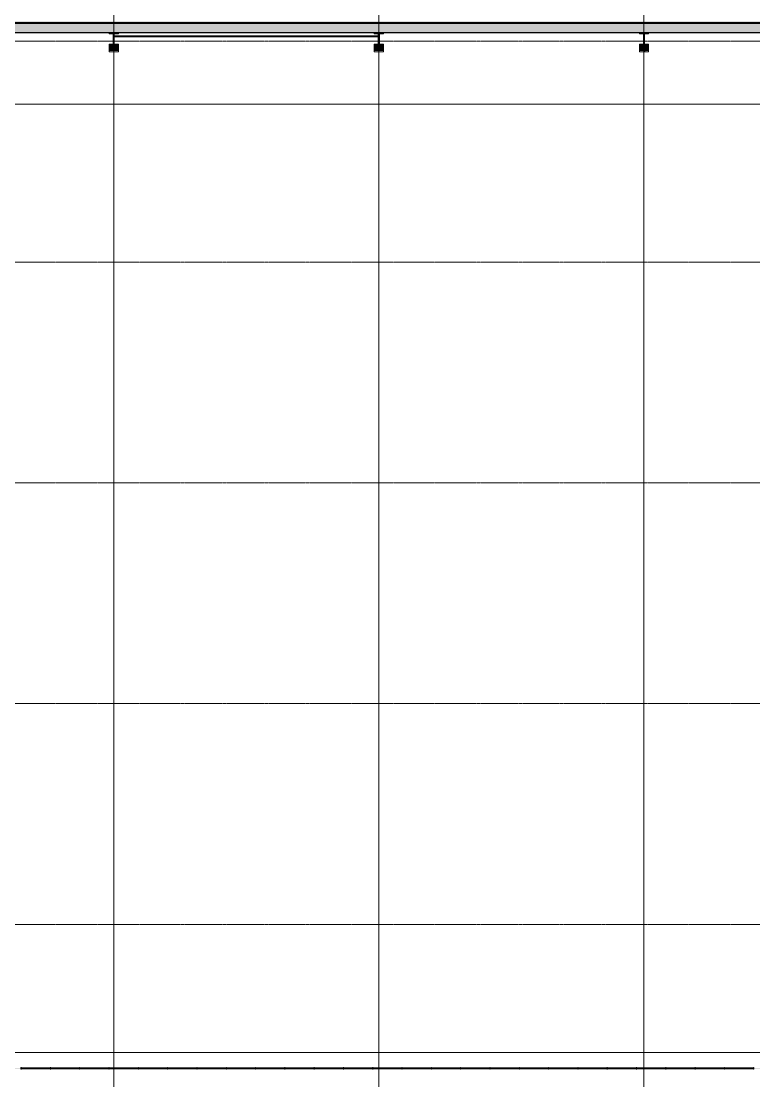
# Model space of a CAD drawing. Header units: inches. Extents: x 21290 to 26948, y -23522 to -20083.
# Drawn here: x 23274 to 24074, y -22280 to -21122 of the extents above; entities that cross this region are included whole.
import ezdxf

# ---------------------------------------------------------------- set-up
doc = ezdxf.new("R2010")
doc.units = ezdxf.units.IN
doc.header["$MEASUREMENT"] = 0
doc.linetypes.add('Grid Line 1_2_', pattern=[0.875, 0.5, -0.125, 0.125, -0.125])
for name, color, linetype, lineweight in [('A-FLOR-HRAL', 11, 'Continuous', 9), ('A-WALL', 113, 'Continuous', 9), ('A-WALL-PATT', 111, 'Continuous', 25), ('G-ANNO-SYMB', 111, 'Continuous', 9), ('S-BEAM', 12, 'Continuous', 9), ('S-GRID', 1, 'Continuous', 9)]:
    doc.layers.add(name, color=color, linetype=linetype, lineweight=lineweight)
pattern_1 = [(225, (23954.39, -22360.053), (19.00703, -19.00703), []), (225, (23954.39, -22388.853), (19.00703, -19.00703), [])]
pattern_2 = [(225, (23664.89, -22360.053), (19.00703, -19.00703), []), (225, (23664.89, -22388.853), (19.00703, -19.00703), [])]
pattern_3 = [(225, (23375.39, -22360.053), (19.00703, -19.00703), []), (225, (23375.39, -22388.853), (19.00703, -19.00703), [])]

# ---------------------------------------------------------------- blocks, each defined once
blk = doc.blocks.new('Railing - 2_ x 1_2_-939656-Roof Low')
at = {"layer": 'A-FLOR-HRAL'}
blk.add_hatch(color=256, dxfattribs=at).paths.add_polyline_path([(1, -0.3), (1, 0.2), (-1, 0.2), (-1, -0.3)], flags=0)
for p, q in [((-1, 0.2), (1, 0.2)), ((-1, -0.3), (-1, 0.2)), ((1, 0.2), (1, -0.3)), ((1, -0.3), (-1, -0.3))]:
    blk.add_line(p, q, dxfattribs=at)
blk = doc.blocks.new('Railing - Railing-939582-Roof Low')
at = {"layer": 'A-FLOR-HRAL'}
h = blk.add_hatch(color=256, dxfattribs=at)
h.paths.add_polyline_path([(23722.1, -22266.6), (23722.1, -22265.6), (23690.6, -22265.6), (23690.6, -22266.6), (23696.8, -22266.6)], flags=0)
h.paths.add_polyline_path([(23242.1, -22266.6), (23242.1, -22265.6), (23233.3, -22265.6), (23233.3, -22266.6)], flags=0)
h.paths.add_polyline_path([(24243.4, -22266.6), (24243.4, -22265.6), (24234.6, -22265.6), (24234.6, -22266.6)], flags=0)
h.paths.add_polyline_path([(23242.6, -22266.6), (23274.1, -22266.6), (23274.1, -22265.6), (23242.6, -22265.6)], flags=0)
h.paths.add_polyline_path([(24234.1, -22266.6), (24234.1, -22265.6), (24202.6, -22265.6), (24202.6, -22266.6)], flags=0)
h.paths.add_polyline_path([(23274.6, -22266.6), (23306.1, -22266.6), (23306.1, -22265.6), (23274.6, -22265.6)], flags=0)
h.paths.add_polyline_path([(24202.1, -22266.6), (24202.1, -22265.6), (24170.6, -22265.6), (24170.6, -22266.6)], flags=0)
h.paths.add_polyline_path([(23306.6, -22266.6), (23338.1, -22266.6), (23338.1, -22265.6), (23306.6, -22265.6)], flags=0)
h.paths.add_polyline_path([(24170.1, -22266.6), (24170.1, -22265.6), (24138.6, -22265.6), (24138.6, -22266.6)], flags=0)
h.paths.add_polyline_path([(24138.1, -22266.6), (24138.1, -22265.6), (24106.6, -22265.6), (24106.6, -22266.6), (24117.9, -22266.6)], flags=0)
h.paths.add_polyline_path([(23338.6, -22266.6), (23370.1, -22266.6), (23370.1, -22265.6), (23338.6, -22265.6)], flags=0)
h.paths.add_polyline_path([(23370.6, -22266.6), (23402.1, -22266.6), (23402.1, -22265.6), (23370.6, -22265.6)], flags=0)
h.paths.add_polyline_path([(24106.1, -22266.6), (24106.1, -22265.6), (24074.6, -22265.6), (24074.6, -22266.6)], flags=0)
h.paths.add_polyline_path([(23402.6, -22266.6), (23434.1, -22266.6), (23434.1, -22265.6), (23402.6, -22265.6)], flags=0)
h.paths.add_polyline_path([(24074.1, -22266.6), (24074.1, -22265.6), (24042.6, -22265.6), (24042.6, -22266.6)], flags=0)
h.paths.add_polyline_path([(23434.6, -22266.6), (23466.1, -22266.6), (23466.1, -22265.6), (23434.6, -22265.6)], flags=0)
h.paths.add_polyline_path([(24042.1, -22266.6), (24042.1, -22265.6), (24010.6, -22265.6), (24010.6, -22266.6)], flags=0)
h.paths.add_polyline_path([(23466.6, -22266.6), (23498.1, -22266.6), (23498.1, -22265.6), (23466.6, -22265.6)], flags=0)
h.paths.add_polyline_path([(24010.1, -22266.6), (24010.1, -22265.6), (23978.6, -22265.6), (23978.6, -22266.6)], flags=0)
h.paths.add_polyline_path([(23498.6, -22266.6), (23530.1, -22266.6), (23530.1, -22265.6), (23498.6, -22265.6)], flags=0)
h.paths.add_polyline_path([(23978.1, -22266.6), (23978.1, -22265.6), (23946.6, -22265.6), (23946.6, -22266.6)], flags=0)
h.paths.add_polyline_path([(23530.6, -22266.6), (23562.1, -22266.6), (23562.1, -22265.6), (23530.6, -22265.6)], flags=0)
h.paths.add_polyline_path([(23946.1, -22266.6), (23946.1, -22265.6), (23914.6, -22265.6), (23914.6, -22266.6)], flags=0)
h.paths.add_polyline_path([(23914.1, -22266.6), (23914.1, -22265.6), (23882.6, -22265.6), (23882.6, -22266.6)], flags=0)
h.paths.add_polyline_path([(23562.6, -22266.6), (23594.1, -22266.6), (23594.1, -22265.6), (23562.6, -22265.6)], flags=0)
h.paths.add_polyline_path([(23882.1, -22266.6), (23882.1, -22265.6), (23850.6, -22265.6), (23850.6, -22266.6)], flags=0)
h.paths.add_polyline_path([(23850.1, -22266.6), (23850.1, -22265.6), (23818.6, -22265.6), (23818.6, -22266.6), (23837.2, -22266.6)], flags=0)
h.paths.add_polyline_path([(23594.6, -22266.6), (23626.1, -22266.6), (23626.1, -22265.6), (23594.6, -22265.6)], flags=0)
h.paths.add_polyline_path([(23626.6, -22266.6), (23658.1, -22266.6), (23658.1, -22265.6), (23626.6, -22265.6)], flags=0)
h.paths.add_polyline_path([(23658.6, -22266.6), (23690.1, -22266.6), (23690.1, -22265.6), (23658.6, -22265.6)], flags=0)
h.paths.add_polyline_path([(23818.1, -22266.6), (23818.1, -22265.6), (23786.6, -22265.6), (23786.6, -22266.6)], flags=0)
h.paths.add_polyline_path([(23786.1, -22266.6), (23786.1, -22265.6), (23754.6, -22265.6), (23754.6, -22266.6)], flags=0)
h.paths.add_polyline_path([(23722.6, -22266.6), (23754.1, -22266.6), (23754.1, -22265.6), (23722.6, -22265.6)], flags=0)
for p, q in [((23306.1, -22265.6), (23274.6, -22265.6)), ((23274.6, -22266.6), (23306.1, -22266.6)), ((23338.1, -22265.6), (23306.6, -22265.6)), ((23306.6, -22266.6), (23338.1, -22266.6)), ((23370.1, -22265.6), (23338.6, -22265.6)), ((23338.6, -22266.6), (23370.1, -22266.6)), ((23402.1, -22265.6), (23370.6, -22265.6)), ((23370.6, -22266.6), (23402.1, -22266.6)), ((23434.1, -22265.6), (23402.6, -22265.6)), ((23402.6, -22266.6), (23434.1, -22266.6)), ((23466.1, -22265.6), (23434.6, -22265.6)), ((23434.6, -22266.6), (23466.1, -22266.6)), ((23498.1, -22265.6), (23466.6, -22265.6)), ((23466.6, -22266.6), (23498.1, -22266.6)), ((23530.1, -22265.6), (23498.6, -22265.6)), ((23498.6, -22266.6), (23530.1, -22266.6)), ((23562.1, -22265.6), (23530.6, -22265.6)), ((23530.6, -22266.6), (23562.1, -22266.6)), ((23594.1, -22265.6), (23562.6, -22265.6)), ((23562.6, -22266.6), (23594.1, -22266.6)), ((23626.1, -22265.6), (23594.6, -22265.6)), ((23594.6, -22266.6), (23626.1, -22266.6)), ((23658.1, -22265.6), (23626.6, -22265.6)), ((23626.6, -22266.6), (23658.1, -22266.6)), ((23690.1, -22265.6), (23658.6, -22265.6)), ((23658.6, -22266.6), (23690.1, -22266.6)), ((23722.1, -22265.6), (23690.6, -22265.6)), ((23690.6, -22266.6), (23722.1, -22266.6)), ((23754.1, -22265.6), (23722.6, -22265.6)), ((23722.6, -22266.6), (23754.1, -22266.6)), ((23786.1, -22265.6), (23754.6, -22265.6)), ((23754.6, -22266.6), (23786.1, -22266.6)), ((23818.1, -22265.6), (23786.6, -22265.6)), ((23786.6, -22266.6), (23818.1, -22266.6)), ((23850.1, -22265.6), (23818.6, -22265.6)), ((23818.6, -22266.6), (23850.1, -22266.6)), ((23882.1, -22265.6), (23850.6, -22265.6)), ((23850.6, -22266.6), (23882.1, -22266.6)), ((23914.1, -22265.6), (23882.6, -22265.6)), ((23882.6, -22266.6), (23914.1, -22266.6)), ((23946.1, -22265.6), (23914.6, -22265.6)), ((23914.6, -22266.6), (23946.1, -22266.6)), ((23978.1, -22265.6), (23946.6, -22265.6)), ((23946.6, -22266.6), (23978.1, -22266.6)), ((24010.1, -22265.6), (23978.6, -22265.6)), ((23978.6, -22266.6), (24010.1, -22266.6)), ((24042.1, -22265.6), (24010.6, -22265.6)), ((24010.6, -22266.6), (24042.1, -22266.6)), ((24074.1, -22265.6), (24042.6, -22265.6)), ((24042.6, -22266.6), (24074.1, -22266.6))]:
    blk.add_line(p, q, dxfattribs=at)
at = {"rotation": 270}
for p in [(23274.3, -22266.1), (23306.3, -22266.1), (23338.3, -22266.1), (23370.3, -22266.1), (23402.3, -22266.1), (23434.3, -22266.1), (23466.3, -22266.1), (23498.3, -22266.1), (23530.3, -22266.1), (23562.3, -22266.1), (23594.3, -22266.1), (23626.3, -22266.1), (23658.3, -22266.1), (23690.3, -22266.1), (23722.3, -22266.1), (23754.3, -22266.1), (23786.3, -22266.1), (23818.3, -22266.1), (23850.3, -22266.1), (23882.3, -22266.1), (23914.3, -22266.1), (23946.3, -22266.1), (23978.3, -22266.1), (24010.3, -22266.1), (24042.3, -22266.1), (24074.3, -22266.1)]:
    blk.add_blockref('Railing - 2_ x 1_2_-939656-Roof Low', p, dxfattribs=at)
blk = doc.blocks.new('columns and girder2 - one-V34-Roof Low')
at = {"layer": 'S-BEAM'}
h = blk.add_hatch(dxfattribs=at)
h.set_pattern_fill('FP_14', color=256, style=0, pattern_type=2)
h.set_pattern_definition(pattern_1)
h.paths.add_polyline_path([(0, -1.3), (-5, -1.3), (-5, -2), (5, -2), (5, -1.3)], flags=0)
h.paths.add_polyline_path([(-5, -17), (-5, -18.5), (5, -18.5), (5, -17)], flags=0)
h.paths.add_polyline_path([(5, -1204.9), (-5, -1204.9), (-5, -1206.4), (5, -1206.4)], flags=0)
h.paths.add_polyline_path([(-5, -1224.3), (-5, -1225.8), (5, -1225.8), (5, -1224.3)], flags=0)
h = blk.add_hatch(dxfattribs=at)
h.set_pattern_fill('FP_14', color=256, style=0, pattern_type=2)
h.set_pattern_definition(pattern_1)
h.paths.add_polyline_path([(0.6, -2), (-0.6, -2), (-0.6, -17), (0.6, -17)], flags=0)
h.paths.add_polyline_path([(0.6, -1206.4), (-0.6, -1206.4), (-0.6, -1224.3), (0.6, -1224.3)], flags=0)
h = blk.add_hatch(color=256, dxfattribs=at)
h.paths.add_polyline_path([(0.6, -1206.4), (0.6, -1213.3), (5, -1213.3), (5, -1206.4)], flags=0)
h.paths.add_polyline_path([(-5, -1206.4), (-5, -1213.3), (-0.6, -1213.3), (-0.6, -1206.4)], flags=0)
at = {"layer": 'S-BEAM', "lineweight": 15}
for p, q in [((5, -1204.9), (-5, -1204.9)), ((-5, -1204.9), (-5, -1206.4)), ((-5, -1206.4), (5, -1206.4)), ((0.6, -1206.4), (-0.6, -1206.4)), ((-0.6, -1206.4), (-0.6, -1224.3)), ((0.6, -1224.3), (0.6, -1206.4)), ((5, -1206.4), (5, -1204.9)), ((5, -1224.3), (-5, -1224.3)), ((-5, -1224.3), (-5, -1225.8)), ((-0.6, -1224.3), (0.6, -1224.3)), ((5, -1225.8), (5, -1224.3))]:
    blk.add_line(p, q, dxfattribs=at)
at = {"layer": 'S-BEAM'}
for p, q in [((-5, -1213.3), (-5, -1206.4)), ((-5, -1213.3), (-0.6, -1213.3)), ((0.6, -1213.3), (5, -1213.3)), ((5, -1206.4), (5, -1213.3))]:
    blk.add_line(p, q, dxfattribs=at)
blk = doc.blocks.new('columns and girder2 - one-V35-Roof Low')
at = {"layer": 'S-BEAM'}
h = blk.add_hatch(dxfattribs=at)
h.set_pattern_fill('FP_15', color=256, style=0, pattern_type=2)
h.set_pattern_definition(pattern_2)
h.paths.add_polyline_path([(5, -1.3), (-5, -1.3), (-5, -2), (5, -2)], flags=0)
h.paths.add_polyline_path([(-5, -17), (-5, -18.5), (5, -18.5), (5, -17), (3.2, -17)], flags=0)
h.paths.add_polyline_path([(5, -1204.9), (-5, -1204.9), (-5, -1206.4), (5, -1206.4)], flags=0)
h.paths.add_polyline_path([(-5, -1224.3), (-5, -1225.8), (5, -1225.8), (5, -1224.3)], flags=0)
h = blk.add_hatch(dxfattribs=at)
h.set_pattern_fill('FP_15', color=256, style=0, pattern_type=2)
h.set_pattern_definition(pattern_2)
h.paths.add_polyline_path([(0, -5.7), (0.2, -5.6), (0, -5.7)], flags=0)
h.paths.add_polyline_path([(0.6, -2), (-0.6, -2), (-0.6, -17), (0.6, -17), (0.6, -5.7), (-0.2, -5.7), (-0.4, -5.3), (-0.2, -4.8), (0, -4.7), (0.6, -4.7), (0.6, -3.9)], flags=0)
h.paths.add_polyline_path([(-0.6, -1206.4), (-0.6, -1224.3), (0.6, -1224.3), (0.6, -1222.3), (0, -1222.2), (-0.3, -1222), (-0.4, -1221.7), (-0.2, -1221.4), (0, -1221.3), (0.6, -1221.3), (0.6, -1206.4)], flags=0)
h = blk.add_hatch(color=256, dxfattribs=at)
h.paths.add_polyline_path([(3.2, -1206.4), (0.6, -1206.4), (0.6, -1213.3), (5, -1213.3), (5, -1206.4)], flags=0)
h.paths.add_polyline_path([(-5, -1206.4), (-5, -1213.3), (-0.6, -1213.3), (-0.6, -1206.4)], flags=0)
at = {"layer": 'S-BEAM', "lineweight": 15}
for p, q in [((5, -1204.9), (-5, -1204.9)), ((-5, -1204.9), (-5, -1206.4)), ((-5, -1206.4), (5, -1206.4)), ((0.6, -1206.4), (-0.6, -1206.4)), ((-0.6, -1206.4), (-0.6, -1224.3)), ((0.6, -1221.3), (0.6, -1206.4)), ((5, -1206.4), (5, -1204.9)), ((5, -1224.3), (-5, -1224.3)), ((-5, -1224.3), (-5, -1225.8)), ((-0.6, -1224.3), (0.6, -1224.3)), ((0.6, -1224.3), (0.6, -1222.3)), ((5, -1225.8), (5, -1224.3))]:
    blk.add_line(p, q, dxfattribs=at)
at = {"layer": 'S-BEAM'}
for p, q in [((-5, -1213.3), (-5, -1206.4)), ((-5, -1213.3), (-0.6, -1213.3)), ((0.6, -1213.3), (5, -1213.3)), ((5, -1206.4), (5, -1213.3))]:
    blk.add_line(p, q, dxfattribs=at)
blk = doc.blocks.new('columns and girder2 - one-V36-Roof Low')
at = {"layer": 'S-BEAM'}
h = blk.add_hatch(dxfattribs=at)
h.set_pattern_fill('FP_16', color=256, style=0, pattern_type=2)
h.set_pattern_definition(pattern_3)
h.paths.add_polyline_path([(5, -1.3), (-5, -1.3), (-5, -2), (5, -2)], flags=0)
h.paths.add_polyline_path([(5, -17), (-5, -17), (-5, -18.5), (5, -18.5)], flags=0)
h.paths.add_polyline_path([(5, -1204.9), (-5, -1204.9), (-5, -1206.4), (5, -1206.4)], flags=0)
h.paths.add_polyline_path([(-5, -1224.3), (-5, -1225.8), (5, -1225.8), (5, -1224.3)], flags=0)
h = blk.add_hatch(dxfattribs=at)
h.set_pattern_fill('FP_16', color=256, style=0, pattern_type=2)
h.set_pattern_definition(pattern_3)
h.paths.add_polyline_path([(0.6, -2), (-0.6, -2), (-0.6, -4.7), (0.1, -4.8), (0.3, -4.9), (0.4, -5.3), (0.3, -5.6), (-0.1, -5.7), (-0.6, -5.7), (-0.6, -17), (0.6, -17), (0.6, -3.9)], flags=0)
h.paths.add_polyline_path([(-0.6, -1206.4), (-0.6, -1221.3), (-0.3, -1221.3), (0, -1221.5), (0.1, -1221.8), (-0.1, -1222.1), (-0.3, -1222.3), (-0.6, -1222.3), (-0.6, -1224.3), (0.6, -1224.3), (0.6, -1206.4)], flags=0)
h = blk.add_hatch(color=256, dxfattribs=at)
h.paths.add_polyline_path([(0.6, -1206.4), (0.6, -1213.3), (5, -1213.3), (5, -1206.4)], flags=0)
h.paths.add_polyline_path([(-5, -1206.4), (-5, -1213.3), (-0.6, -1213.3), (-0.6, -1206.4)], flags=0)
at = {"layer": 'S-BEAM', "lineweight": 15}
for p, q in [((5, -1204.9), (-5, -1204.9)), ((-5, -1204.9), (-5, -1206.4)), ((-5, -1206.4), (5, -1206.4)), ((0.6, -1206.4), (-0.6, -1206.4)), ((-0.6, -1206.4), (-0.6, -1221.3)), ((0.6, -1224.3), (0.6, -1206.4)), ((5, -1206.4), (5, -1204.9)), ((5, -1224.3), (-5, -1224.3)), ((-5, -1224.3), (-5, -1225.8)), ((-0.6, -1222.3), (-0.6, -1224.3)), ((-0.6, -1224.3), (0.6, -1224.3)), ((5, -1225.8), (5, -1224.3))]:
    blk.add_line(p, q, dxfattribs=at)
at = {"layer": 'S-BEAM'}
for p, q in [((-5, -1213.3), (-5, -1206.4)), ((-5, -1213.3), (-0.6, -1213.3)), ((0.6, -1213.3), (5, -1213.3)), ((5, -1206.4), (5, -1213.3))]:
    blk.add_line(p, q, dxfattribs=at)
blk = doc.blocks.new('Round Bar - 1_-V40-Roof Low')
at = {"layer": 'S-BEAM'}
for points in [[(23375.7, -21138.8), (23376, -21138.7), (23376.1, -21138.3), (23376, -21137.9), (23375.7, -21137.8), (23375.4, -21137.9), (23375.3, -21138.3), (23375.4, -21138.7)], [(23520.3, -21138.8), (23520.3, -21137.8), (23375.8, -21137.9), (23376, -21138), (23376.1, -21138.4), (23375.9, -21138.7), (23375.7, -21138.8), (23520.3, -21138.8)]]:
    blk.add_hatch(color=256, dxfattribs=at).paths.add_polyline_path(points, flags=0)
for p, q in [((23520.7, -21137.8), (23375.7, -21137.8)), ((23375.7, -21138.8), (23520.7, -21138.8))]:
    blk.add_line(p, q, dxfattribs=at)
for start_param, end_param in [(0, 3.141593), (3.141593, 6.283185)]:
    blk.add_ellipse((23375.7, -21138.3), major_axis=(0, 0.5), ratio=0.802206, start_param=start_param, end_param=end_param, dxfattribs=at)
blk = doc.blocks.new('Round Bar - 1_-V41-Roof Low')
at = {"layer": 'S-BEAM'}
for points in [[(23661.7, -21138.8), (23664.8, -21138.7), (23664.6, -21138.6), (23664.5, -21138.2), (23664.7, -21137.9), (23664.9, -21137.8), (23520.3, -21137.9), (23520.4, -21138.8), (23644.2, -21138.8)], [(23664.9, -21138.8), (23665.2, -21138.7), (23665.3, -21138.3), (23665.2, -21137.9), (23664.9, -21137.8), (23664.6, -21137.9), (23664.5, -21138.3), (23664.6, -21138.7)]]:
    blk.add_hatch(color=256, dxfattribs=at).paths.add_polyline_path(points, flags=0)
for p, q in [((23664.9, -21137.8), (23519.9, -21137.8)), ((23519.9, -21138.8), (23664.9, -21138.8))]:
    blk.add_line(p, q, dxfattribs=at)
for start_param, end_param in [(0, 3.141593), (3.141593, 6.283185)]:
    blk.add_ellipse((23664.9, -21138.3), major_axis=(0, 0.5), ratio=0.802206, start_param=start_param, end_param=end_param, dxfattribs=at)

msp = doc.modelspace()

# ---------------------------------------------------------------- hatches: boundary and pattern name
at = {"layer": 'A-WALL'}
msp.add_hatch(color=256, dxfattribs=at).paths.add_polyline_path([(26282.39023, -21123.30281), (26282.39023, -21121.80281), (22780.26523, -21121.80281), (22780.26523, -21123.30281), (26281.39023, -21123.30281)], flags=0)
at = {"layer": 'A-WALL-PATT', "lineweight": 9}
h = msp.add_hatch(dxfattribs=at)
h.set_pattern_fill('FP_4', color=256, style=0, pattern_type=2)
h.set_pattern_definition([(0, (0, 0), (0, 24), []), (90, (0, 0), (-24, 1e-15), [])])
h.paths.add_polyline_path([(26281.39023, -21124.30281), (26281.39023, -21123.30281), (22780.26523, -21123.30281), (22780.26523, -21124.30281), (26276.13737, -21124.30281)], flags=0)
h = msp.add_hatch(dxfattribs=at)
h.set_pattern_fill('FP_5', color=256, style=0, pattern_type=2)
h.set_pattern_definition([(161.57, (0.96, 0.96), (-7.6802237, -0.0009796), [0, -54.643, 6.067, 0]), (18.43, (-0.96, 0.96), (-7.6802237, 0.0009796), [0, -54.643, 6.067, 0]), (108.43, (0.96, 0.96), (3.8382953, -19.20136532), [18.211, -42.499]), (71.57, (-0.96, 0.96), (3.8382953, 19.20136532), [18.211, -42.499])])
h.paths.add_polyline_path([(24819.78825, -21134.30281), (26262.77108, -21134.30281), (26262.77108, -21133.17936), (26269.25937, -21133.17936), (26269.25937, -21134.30281), (26271.39023, -21134.30281), (26271.39023, -21124.30281), (22780.26523, -21124.30281), (22780.26523, -21134.30281), (24749.60275, -21134.30281)], flags=0)

# ---------------------------------------------------------------- linework, layer by layer
at = {"layer": 'A-WALL'}
for p, q in [((22780.26523, -21123.30281), (26282.39023, -21123.30281)), ((22780.26523, -21124.30281), (26281.39023, -21124.30281))]:
    msp.add_line(p, q, dxfattribs=at)
at = {"layer": 'A-WALL', "lineweight": 25}
msp.add_line((22780.26523, -21134.30281), (26262.77108, -21134.30281), dxfattribs=at)
at = {"layer": 'G-ANNO-SYMB'}
for p, q in [((26555.82365, -21212.52261), (22772.63634, -21212.52261)), ((26513.61515, -22248.83309), (21606.9912, -22248.83309))]:
    msp.add_line(p, q, dxfattribs=at)
at = {"layer": 'S-GRID', "linetype": 'Grid Line 1_2_'}
for p, q in [((23375.39023, -23275.7461), (23375.39023, -20181.85575)), ((23664.89023, -23275.7461), (23664.89023, -20181.85575)), ((23954.39023, -23275.7461), (23954.39023, -20181.85575)), ((23375.39023, -23395.7461), (23375.39023, -20301.85575)), ((23664.89023, -23395.7461), (23664.89023, -20301.85575)), ((23954.39023, -23395.7461), (23954.39023, -20301.85575)), ((26557.32365, -21124.30281), (21423.73698, -21124.30281)), ((26557.32365, -21134.30281), (21423.73698, -21134.30281)), ((26557.32365, -21143.80281), (21423.73698, -21143.80281)), ((26557.32365, -21385.05281), (21423.73698, -21385.05281)), ((26557.32365, -21385.05281), (21423.73698, -21385.05281)), ((26557.32365, -21626.30281), (21423.73698, -21626.30281)), ((26557.32365, -21626.30281), (21423.73698, -21626.30281)), ((26557.32365, -21867.55281), (21423.73698, -21867.55281)), ((26557.32365, -21867.55281), (21423.73698, -21867.55281)), ((26557.32365, -22108.80281), (21423.73698, -22108.80281)), ((26557.32365, -22108.80281), (21423.73698, -22108.80281))]:
    msp.add_line(p, q, dxfattribs=at)

# ---------------------------------------------------------------- block references
at = {"layer": 'A-FLOR-HRAL'}
msp.add_blockref('Railing - Railing-939582-Roof Low', (0, 0), dxfattribs=at)
at = {"layer": 'S-BEAM', "rotation": 180}
for name, p in [('columns and girder2 - one-V36-Roof Low', (23375.39023, -22360.05281)), ('columns and girder2 - one-V35-Roof Low', (23664.89023, -22360.05281)), ('columns and girder2 - one-V34-Roof Low', (23954.39023, -22360.05281))]:
    msp.add_blockref(name, p, dxfattribs=at)
at = {"layer": 'S-BEAM'}
for name in ['Round Bar - 1_-V40-Roof Low', 'Round Bar - 1_-V41-Roof Low']:
    msp.add_blockref(name, (0, 0), dxfattribs=at)

doc.saveas('drawing.dxf')
